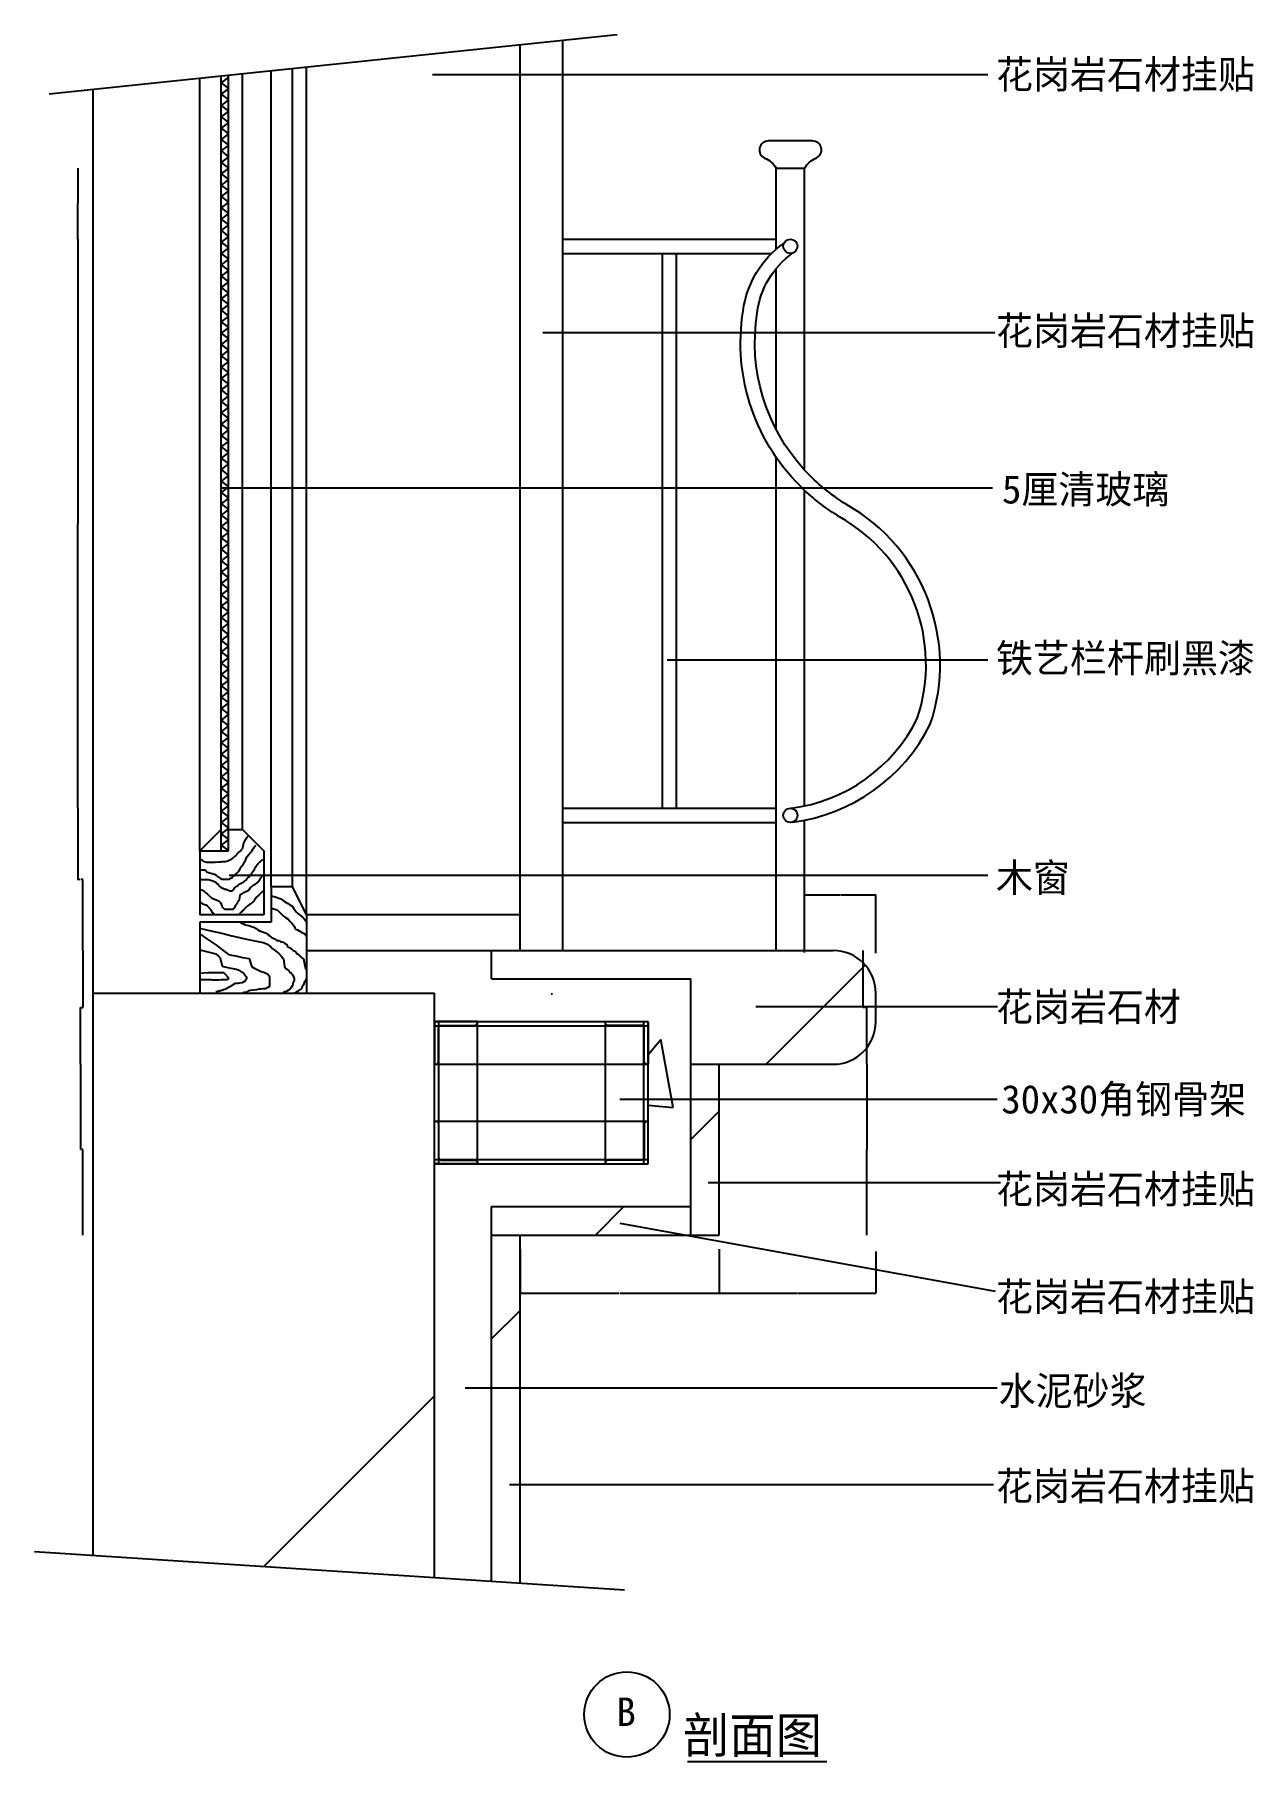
# Model space of a CAD drawing. Header units: metres. Extents: x 190 to 8964, y 310 to 11620.
# Drawn here: x 190 to 4472, y 310 to 6380 of the extents above; entities that cross this region are included whole.
import ezdxf

# ---------------------------------------------------------------- set-up
doc = ezdxf.new("R2010")
doc.units = ezdxf.units.M
for name, color, linetype in [('2', 2, 'Continuous'), ('3', 3, 'Continuous'), ('4', 4, 'Continuous'), ('7', 7, 'Continuous'), ('BH', 3, 'Continuous'), ('DIM', 3, 'Continuous'), ('TEXT', 3, 'Continuous')]:
    doc.layers.add(name, color=color, linetype=linetype)
doc.dimstyles.get("Standard").update_dxf_attribs({"dimtxt": 2.5, "dimasz": 2.5, "dimexe": 1.25, "dimexo": 0.625, "dimtad": 1, "dimcen": 2.5, "dimazin": 3, "dimtfac": 1, "dimtmove": 0, "dimatfit": 3})

# ---------------------------------------------------------------- blocks, each defined once
blk = doc.blocks.new('BH2')
at = {"layer": 'BH'}
blk.add_lwpolyline([(0, 32), (5, 28), (0, 24), (5, 20), (0, 16), (5, 12), (0, 8), (5, 4), (0, 0)], dxfattribs=at)
blk = doc.blocks.new('ST-L30')
at = {"layer": '4'}
blk.add_lwpolyline([(0, 1, 0.41), (1, 0), (30, 0), (30, 0.67, 0.41), (28, 2.67), (4.67, 2.67, -0.41), (2.67, 4.67), (2.67, 28, 0.41), (0.67, 30), (0, 30)], format="xyb", close=True, dxfattribs=at)
blk = doc.blocks.new('*D1')
for p, q in [((341.07, 5910.35), (341.07, 5785.35)), ((340.82, 5785.35), (340.57, 5785.35)), ((341.07, 5660.35), (341.07, 5785.35)), ((341.07, 5785.35), (341.07, 5785.35)), ((341.32, 5785.35), (341.57, 5785.35))]:
    blk.add_line(p, q)
at = {"layer": 'Defpoints'}
for p in [(341.07, 5910.35), (341.07, 5785.35), (341.07, 5660.35)]:
    blk.add_point(p, dxfattribs=at)
at = {"layer": 'DIM', "insert": (341.07, 5786.475), "char_height": 1, "attachment_point": 5}
blk.add_mtext('50', dxfattribs=at)
blk = doc.blocks.new('*D2')
for p, q in [((359.5, 3160.35), (359.5, 2960.35)), ((350.77, 2760.35), (350.77, 2960.35)), ((351.02, 2960.35), (354.135, 2960.35)), ((356.135, 2960.35), (359.25, 2960.35))]:
    blk.add_line(p, q)
at = {"layer": 'Defpoints'}
for p in [(359.5, 3160.35), (350.77, 2960.35), (350.77, 2760.35)]:
    blk.add_point(p, dxfattribs=at)
at = {"layer": 'DIM', "insert": (355.135, 2960.35), "char_height": 1, "attachment_point": 5}
blk.add_mtext('80', dxfattribs=at)
blk = doc.blocks.new('*D3')
for p, q in [((350.77, 2760.35), (350.77, 2460.35)), ((353.635, 2460.35), (350.52, 2460.35)), ((359.75, 2460.35), (356.635, 2460.35)), ((359.5, 2160.35), (359.5, 2460.35))]:
    blk.add_line(p, q)
at = {"layer": 'Defpoints'}
for p in [(350.77, 2760.35), (359.5, 2460.35), (359.5, 2160.35)]:
    blk.add_point(p, dxfattribs=at)
at = {"layer": 'DIM', "insert": (355.135, 2460.35), "char_height": 1, "attachment_point": 5}
blk.add_mtext('120', dxfattribs=at)
blk = doc.blocks.new('*D4')
for p, q in [((341.07, 5660.35), (341.07, 4660.35)), ((340.82, 4660.35), (340.57, 4660.35)), ((341.07, 3660.35), (341.07, 4660.35)), ((341.07, 4660.35), (341.07, 4660.35)), ((341.32, 4660.35), (341.57, 4660.35))]:
    blk.add_line(p, q)
at = {"layer": 'Defpoints'}
for p in [(341.07, 5660.35), (341.07, 4660.35), (341.07, 3660.35)]:
    blk.add_point(p, dxfattribs=at)
at = {"layer": 'DIM', "insert": (341.07, 4661.475), "char_height": 1, "attachment_point": 5}
blk.add_mtext('400', dxfattribs=at)
blk = doc.blocks.new('*D5')
for p, q in [((341.07, 3660.35), (341.07, 3410.35)), ((348.785, 3410.35), (340.82, 3410.35)), ((359.75, 3410.35), (351.785, 3410.35)), ((359.5, 3160.35), (359.5, 3410.35))]:
    blk.add_line(p, q)
at = {"layer": 'Defpoints'}
for p in [(341.07, 3660.35), (359.5, 3410.35), (359.5, 3160.35)]:
    blk.add_point(p, dxfattribs=at)
at = {"layer": 'DIM', "insert": (350.285, 3410.35), "char_height": 1, "attachment_point": 5}
blk.add_mtext('100', dxfattribs=at)
blk = doc.blocks.new('*D6')
for p, q in [((3099.82, 3160.35), (3099.82, 2960.35)), ((3106.185, 2960.35), (3099.57, 2960.35)), ((3114.8, 2960.35), (3108.185, 2960.35)), ((3114.55, 2760.35), (3114.55, 2960.35))]:
    blk.add_line(p, q)
at = {"layer": 'Defpoints'}
for p in [(3099.82, 3160.35), (3114.55, 2960.35), (3114.55, 2760.35)]:
    blk.add_point(p, dxfattribs=at)
at = {"layer": 'DIM', "insert": (3107.185, 2960.35), "char_height": 1, "attachment_point": 5}
blk.add_mtext('80', dxfattribs=at)
blk = doc.blocks.new('*D7')
for p, q in [((2595.45, 2111.12), (2595.45, 1955.43)), ((3145.45, 2102.34), (3145.45, 1955.43)), ((2595.7, 1955.43), (2868.95, 1955.43)), ((2871.95, 1955.43), (3145.2, 1955.43))]:
    blk.add_line(p, q)
at = {"layer": 'Defpoints'}
for p in [(2595.45, 2111.12), (3145.45, 2102.34), (2595.45, 1955.43)]:
    blk.add_point(p, dxfattribs=at)
at = {"layer": 'DIM', "insert": (2870.45, 1955.43), "char_height": 1, "attachment_point": 5}
blk.add_mtext('110', dxfattribs=at)
blk = doc.blocks.new('*D8')
for p, q in [((1895.45, 2111.12), (1895.45, 1955.43)), ((2595.45, 2111.12), (2595.45, 1955.43)), ((1895.7, 1955.43), (2243.95, 1955.43)), ((2246.95, 1955.43), (2595.2, 1955.43))]:
    blk.add_line(p, q)
at = {"layer": 'Defpoints'}
for p in [(1895.45, 2111.12), (2595.45, 2111.12), (1895.45, 1955.43)]:
    blk.add_point(p, dxfattribs=at)
at = {"layer": 'DIM', "insert": (2245.45, 1955.43), "char_height": 1, "attachment_point": 5}
blk.add_mtext('140', dxfattribs=at)
blk = doc.blocks.new('*D9')
for p, q in [((3114.55, 2760.35), (3114.55, 2460.35)), ((3114.3, 2460.35), (3114.05, 2460.35)), ((3114.55, 2160.35), (3114.55, 2460.35)), ((3114.55, 2460.35), (3114.55, 2460.35)), ((3114.8, 2460.35), (3115.05, 2460.35))]:
    blk.add_line(p, q)
at = {"layer": 'Defpoints'}
for p in [(3114.55, 2760.35), (3114.55, 2460.35), (3114.55, 2160.35)]:
    blk.add_point(p, dxfattribs=at)
at = {"layer": 'DIM', "insert": (3114.55, 2461.475), "char_height": 1, "attachment_point": 5}
blk.add_mtext('120', dxfattribs=at)
blk = doc.blocks.new('*D10')
for p, q in [((2895.45, 3153.64), (2895.45, 3356.43)), ((2895.7, 3356.43), (3019.45, 3356.43)), ((3021.45, 3356.43), (3145.2, 3356.43)), ((3145.45, 3151.32), (3145.45, 3356.43))]:
    blk.add_line(p, q)
at = {"layer": 'Defpoints'}
for p in [(2895.45, 3356.43), (2895.45, 3153.64), (3145.45, 3151.32)]:
    blk.add_point(p, dxfattribs=at)
at = {"layer": 'DIM', "insert": (3020.45, 3356.43), "char_height": 1, "attachment_point": 5}
blk.add_mtext('50', dxfattribs=at)

msp = doc.modelspace()

# ---------------------------------------------------------------- hatches: boundary and pattern name
at = {"layer": 'BH'}
h = msp.add_hatch(dxfattribs=at)
h.set_pattern_fill('ANSI31', scale=50)
h.paths.add_polyline_path([(2820.45, 5635.35, 1), (2870.45, 5635.35, 1)])
h = msp.add_hatch(dxfattribs=at)
h.set_pattern_fill('ANSI31', scale=50)
h.paths.add_polyline_path([(2820.45, 3635.35, 1), (2870.45, 3635.35, 1)])
h = msp.add_hatch(dxfattribs=at)
h.set_pattern_fill('ANSI33', scale=300)
h.paths.add_polyline_path([(1895.45, 2160.35), (1795.45, 2160.35), (1795.45, 943.92), (1895.45, 937.46)])
h.paths.add_polyline_path([(2495.45, 2160.35), (2495.45, 2260.35), (1795.45, 2260.35), (1795.45, 2160.35)])
h.paths.add_polyline_path([(2495.45, 2160.35), (2595.45, 2160.35), (2595.45, 2760.35), (2495.45, 2760.35)])
h.paths.add_polyline_path([(1895.45, 3160.35), (1795.45, 3160.35), (1795.45, 3060.35), (2495.45, 3060.35), (2495.45, 2760.35), (2995.45, 2760.35, 0.41), (3145.45, 2910.35), (3145.45, 3010.35, 0.41), (2995.45, 3160.35)])
h.paths.add_polyline_path([(1895.45, 3160.35), (1895.45, 3285.35), (1145.45, 3285.35), (1145.45, 3160.35)])
h = msp.add_hatch(dxfattribs=at)
h.set_pattern_fill('AR-CONC', scale=15)
h.paths.add_polyline_path([(1795.45, 2260.35), (2495.45, 2260.35), (2495.45, 3060.35), (1795.45, 3060.35), (1795.45, 3160.35), (1145.45, 3160.35), (1145.45, 3010.35), (1595.45, 3010.35), (1595.45, 2910.35), (2345.45, 2910.35), (2345.45, 2410.35), (1595.45, 2410.35), (1595.45, 956.85), (1795.45, 943.92)])
h = msp.add_hatch(dxfattribs=at)
h.set_pattern_fill('ANSI31', scale=1500)
h.paths.add_polyline_path([(1595.45, 3010.35), (395.45, 3010.35), (395.45, 1034.43), (1595.45, 956.85)])

# ---------------------------------------------------------------- linework, layer by layer
at = {"layer": '2'}
for p, q in [((395.45, 1034.43), (395.45, 3010.35)), ((395.45, 3010.35), (1595.45, 3010.35)), ((1595.45, 956.85), (1595.45, 3010.35))]:
    msp.add_line(p, q, dxfattribs=at)
at = {"layer": '3'}
for p, q in [((240.8, 6170.89), (2236.55, 6379.62)), ((1095.45, 3385.35), (1095.45, 6260.28)), ((920.45, 3585.35), (920.45, 6241.98)), ((189.53, 1047.75), (2262.03, 913.76))]:
    msp.add_line(p, q, dxfattribs=at)
at = {"layer": '4'}
for p, q in [((1895.45, 3285.35), (1895.45, 6343.95)), ((2045.45, 3160.35), (2045.45, 6359.64)), ((395.45, 3010.35), (395.45, 6187.07)), ((845.45, 3585.35), (770.45, 3510.35)), ((870.45, 3585.35), (920.45, 3585.35)), ((920.45, 3585.35), (995.45, 3510.35)), ((770.45, 3510.35), (870.45, 3510.35)), ((770.45, 3510.35), (770.45, 3285.35)), ((995.45, 3510.35), (995.45, 3285.35)), ((1020.45, 3385.35), (1020.45, 3260.35)), ((1020.45, 3385.35), (1095.45, 3385.35)), ((1145.45, 3285.35), (1095.45, 3385.35)), ((995.45, 3285.35), (770.45, 3285.35)), ((1895.45, 3285.35), (1145.45, 3285.35)), ((1145.45, 3285.35), (1145.45, 3010.35)), ((1895.45, 3160.35), (1895.45, 3285.35)), ((1020.45, 3260.35), (770.45, 3260.35)), ((770.45, 3260.35), (770.45, 3010.35)), ((1145.45, 3160.35), (1895.45, 3160.35)), ((1795.45, 3060.35), (1795.45, 3160.35)), ((1895.45, 3160.35), (2995.45, 3160.35)), ((1795.45, 3060.35), (2495.45, 3060.35)), ((2495.45, 2160.35), (2495.45, 3060.35)), ((3145.45, 2910.35), (3145.45, 3010.35)), ((1595.45, 2910.35), (2345.45, 2910.35)), ((2345.45, 2410.35), (2345.45, 2910.35)), ((2495.45, 2760.35), (2995.45, 2760.35)), ((2595.45, 2160.35), (2595.45, 2760.35)), ((1595.45, 2410.35), (2345.45, 2410.35)), ((1795.45, 2260.35), (2495.45, 2260.35)), ((1795.45, 943.92), (1795.45, 2260.35)), ((1795.45, 2160.35), (2595.45, 2160.35)), ((1895.45, 937.46), (1895.45, 2160.35))]:
    msp.add_line(p, q, dxfattribs=at)
for centre, start, end in [((2995.45, 3010.35), 360, 90), ((2995.45, 2910.35), 270, 360)]:
    msp.add_arc(centre, 150, start, end, dxfattribs=at)
at = {"layer": '7'}
for p, q in [((1020.45, 3385.35), (1020.45, 6252.44)), ((1145.45, 3285.35), (1145.45, 6265.51)), ((770.45, 3510.35), (770.45, 6226.29)), ((845.45, 3510.35), (845.45, 6234.13)), ((870.45, 3510.35), (870.45, 6236.75)), ((2795.45, 5625.24), (2795.45, 5910.35)), ((2895.45, 4848.89), (2895.45, 5910.35)), ((2045.45, 5660.35), (2795.45, 5660.35)), ((2045.45, 5610.35), (2779.12, 5610.35)), ((2395.45, 3660.35), (2395.45, 5610.35)), ((2445.45, 3660.35), (2445.45, 5610.35)), ((2795.45, 4992.46), (2795.45, 5557.68)), ((2795.45, 3160.35), (2795.45, 4894.98)), ((2895.45, 3668.48), (2895.45, 4777.59)), ((2045.45, 3660.35), (2795.45, 3660.35)), ((2045.45, 3610.35), (2795.45, 3610.35)), ((2895.45, 3160.35), (2895.45, 3618.14)), ((1595.45, 2895.35), (2345.45, 2895.35)), ((1610.45, 2410.35), (1610.45, 2910.35)), ((1745.45, 2410.35), (1745.45, 2910.35)), ((2195.45, 2410.35), (2195.45, 2910.35)), ((2330.45, 2410.35), (2330.45, 2910.35)), ((1595.45, 2760.35), (2345.45, 2760.35)), ((1595.45, 2560.35), (2345.45, 2560.35)), ((1595.45, 2425.35), (2345.45, 2425.35))]:
    msp.add_line(p, q, dxfattribs=at)
msp.add_lwpolyline([(2795.45, 5910.35), (2895.45, 5910.35, -0.18), (2936.43, 5945.52, 0.81), (2922.48, 6005.54), (2768.43, 6005.54, 0.81), (2754.48, 5945.52, -0.18)], format="xyb", close=True, dxfattribs=at)
for points in [[(2895.45, 4777.59, -0.25), (2679.39, 5408.84, -0.21), (2823.05, 5646.44, -0.2)], [(2895.45, 4848.89, -0.23), (2728.9, 5401.8, -0.21), (2854.42, 5612.01)], [(2851.76, 3611.15, 0.25), (3337, 3955.21, 0.36), (3042.72, 4727.9, -0.07), (2895.45, 4848.89)], [(2847.84, 3660.23, 0.25), (3291.07, 3975.49, 0.36), (3017.47, 4684.73, -0.05), (2895.45, 4777.59)]]:
    msp.add_lwpolyline(points, format="xyb", dxfattribs=at)
for centre in [(2845.45, 5635.35), (2845.45, 3635.35)]:
    msp.add_circle(centre, 25, dxfattribs=at)
at = {"layer": 'BH'}
for p, q in [((920.58, 3520.57), (918.77, 3516.94)), ((922.4, 3533.28), (920.58, 3520.57)), ((924.21, 3537.82), (922.4, 3533.28)), ((926.02, 3542.36), (924.21, 3537.82)), ((926.93, 3545.08), (926.02, 3542.36)), ((928.74, 3547.8), (926.93, 3545.08)), ((930.55, 3549.62), (928.74, 3547.8)), ((933.27, 3552.34), (930.55, 3549.62)), ((935.99, 3555.97), (933.27, 3552.34)), ((938.71, 3560.51), (935.99, 3555.97)), ((958.65, 3518.76), (960.46, 3520.57)), ((960.46, 3520.57), (962.28, 3524.21)), ((962.28, 3524.21), (965, 3526.93)), ((965, 3526.93), (967.71, 3529.65)), ((771.94, 3480.64), (770.45, 3482.14)), ((774.66, 3478.83), (771.94, 3480.64)), ((779.2, 3476.1), (774.66, 3478.83)), ((782.82, 3474.29), (779.2, 3476.1)), ((786.45, 3472.47), (782.82, 3474.29)), ((790.07, 3470.66), (786.45, 3472.47)), ((794.6, 3469.75), (790.07, 3470.66)), ((824.51, 3469.75), (794.6, 3469.75)), ((837.2, 3470.66), (824.51, 3469.75)), ((842.64, 3470.66), (837.2, 3470.66)), ((848.08, 3471.57), (842.64, 3470.66)), ((853.52, 3472.47), (848.08, 3471.57)), ((858.95, 3472.47), (853.52, 3472.47)), ((864.39, 3473.38), (858.95, 3472.47)), ((868.92, 3474.29), (864.39, 3473.38)), ((873.45, 3476.1), (868.92, 3474.29)), ((876.17, 3477.92), (873.45, 3476.1)), ((879.8, 3479.73), (876.17, 3477.92)), ((882.52, 3481.55), (879.8, 3479.73)), ((884.33, 3483.37), (882.52, 3481.55)), ((886.14, 3484.27), (884.33, 3483.37)), ((888.86, 3487), (886.14, 3484.27)), ((892.49, 3490.63), (888.86, 3487)), ((897.02, 3494.26), (892.49, 3490.63)), ((900.65, 3497.89), (897.02, 3494.26)), ((904.27, 3502.42), (900.65, 3497.89)), ((907.9, 3506.05), (904.27, 3502.42)), ((911.52, 3508.78), (907.9, 3506.05)), ((914.24, 3512.41), (911.52, 3508.78)), ((916.05, 3514.22), (914.24, 3512.41)), ((918.77, 3516.94), (916.05, 3514.22)), ((917.87, 3456.14), (919.68, 3459.77)), ((919.68, 3459.77), (922.4, 3463.4)), ((922.4, 3463.4), (925.12, 3467.03)), ((925.12, 3467.03), (926.93, 3472.47)), ((926.93, 3472.47), (930.55, 3477.01)), ((930.55, 3477.01), (935.99, 3489.72)), ((935.99, 3489.72), (948.68, 3504.24)), ((948.68, 3504.24), (951.4, 3507.87)), ((951.4, 3507.87), (954.12, 3511.5)), ((954.12, 3511.5), (955.93, 3515.13)), ((955.93, 3515.13), (957.74, 3516.94)), ((957.74, 3516.94), (958.65, 3518.76)), ((970.43, 3458.86), (972.25, 3461.58)), ((972.25, 3461.58), (974.96, 3466.12)), ((974.96, 3466.12), (978.59, 3469.75)), ((978.59, 3469.75), (981.31, 3472.47)), ((981.31, 3472.47), (984.03, 3473.38)), ((984.03, 3473.38), (989.47, 3478.83)), ((989.47, 3478.83), (994, 3480.64)), ((770.45, 3444.34), (771.94, 3444.34)), ((770.45, 3409.85), (798.23, 3409.85)), ((771.94, 3444.34), (786.45, 3443.43)), ((786.45, 3443.43), (791.88, 3441.62)), ((791.88, 3441.62), (796.42, 3436.17)), ((796.42, 3436.17), (809.1, 3431.63)), ((798.23, 3409.85), (812.73, 3406.22)), ((809.1, 3431.63), (821.79, 3428)), ((812.73, 3406.22), (825.42, 3401.69)), ((821.79, 3428), (827.23, 3425.28)), ((825.42, 3401.69), (829.95, 3396.24)), ((827.23, 3425.28), (830.86, 3421.65)), ((830.86, 3421.65), (835.39, 3418.02)), ((835.39, 3418.02), (839.01, 3415.3)), ((839.01, 3415.3), (842.64, 3413.48)), ((842.64, 3413.48), (846.26, 3411.67)), ((846.26, 3411.67), (848.98, 3410.76)), ((848.98, 3410.76), (873.45, 3410.76)), ((873.45, 3410.76), (876.17, 3411.67)), ((876.17, 3411.67), (878.89, 3414.39)), ((878.89, 3414.39), (882.52, 3416.21)), ((882.52, 3416.21), (885.24, 3418.93)), ((885.24, 3418.93), (888.86, 3421.65)), ((888.86, 3421.65), (890.68, 3425.28)), ((890.68, 3425.28), (893.39, 3426.19)), ((893.39, 3426.19), (896.11, 3428.91)), ((896.11, 3428.91), (898.83, 3430.73)), ((898.83, 3430.73), (901.55, 3433.45)), ((901.55, 3433.45), (903.36, 3436.17)), ((903.36, 3436.17), (905.18, 3437.08)), ((905.18, 3437.08), (906.99, 3439.8)), ((906.99, 3439.8), (908.8, 3441.62)), ((908.8, 3441.62), (912.43, 3447.06)), ((912.43, 3447.06), (916.05, 3454.32)), ((916.05, 3454.32), (917.87, 3456.14)), ((916.96, 3397.15), (919.68, 3399.87)), ((919.68, 3399.87), (923.3, 3400.78)), ((923.3, 3400.78), (926.93, 3403.5)), ((926.93, 3403.5), (930.55, 3406.22)), ((930.55, 3406.22), (933.27, 3408.95)), ((933.27, 3408.95), (935.99, 3411.67)), ((935.99, 3411.67), (938.71, 3415.3)), ((938.71, 3415.3), (943.24, 3418.93)), ((943.24, 3418.93), (946.87, 3423.47)), ((946.87, 3423.47), (949.59, 3426.19)), ((949.59, 3426.19), (952.31, 3429.82)), ((952.31, 3429.82), (953.21, 3431.63)), ((953.21, 3431.63), (955.03, 3434.36)), ((955.03, 3434.36), (957.74, 3438.89)), ((957.74, 3438.89), (960.46, 3442.53)), ((960.46, 3442.53), (963.18, 3447.06)), ((963.18, 3447.06), (964.09, 3450.69)), ((964.09, 3450.69), (965.9, 3453.42)), ((965.9, 3453.42), (968.62, 3457.05)), ((968.62, 3457.05), (970.43, 3458.86)), ((972.25, 3398.05), (974.96, 3400.78)), ((974.96, 3400.78), (976.78, 3403.5)), ((976.78, 3403.5), (978.59, 3405.32)), ((978.59, 3405.32), (979.5, 3407.13)), ((979.5, 3407.13), (981.31, 3408.04)), ((981.31, 3408.04), (982.22, 3410.76)), ((982.22, 3410.76), (983.12, 3414.39)), ((983.12, 3414.39), (985.84, 3418.02)), ((985.84, 3418.02), (990.37, 3422.56)), ((990.37, 3422.56), (993.09, 3423.47)), ((770.45, 3374.83), (779.2, 3372.64)), ((779.2, 3372.64), (797.32, 3358.12)), ((797.32, 3358.12), (811.82, 3345.42)), ((811.82, 3345.42), (824.51, 3339.97)), ((824.51, 3339.97), (837.2, 3334.53)), ((829.95, 3396.24), (834.48, 3391.7)), ((834.48, 3391.7), (838.11, 3388.07)), ((838.11, 3388.07), (841.73, 3384.44)), ((841.73, 3384.44), (845.36, 3382.63)), ((845.36, 3382.63), (848.08, 3379.9)), ((848.08, 3379.9), (851.7, 3379)), ((851.7, 3379), (854.42, 3377.18)), ((854.42, 3377.18), (858.05, 3376.27)), ((858.05, 3376.27), (862.58, 3375.37)), ((862.58, 3375.37), (868.02, 3373.55)), ((868.02, 3373.55), (873.45, 3371.74)), ((873.45, 3371.74), (877.08, 3369.92)), ((877.08, 3369.92), (883.42, 3369.92)), ((883.42, 3369.92), (887.05, 3373.55)), ((887.05, 3373.55), (889.77, 3377.18)), ((889.77, 3377.18), (892.49, 3380.81)), ((892.49, 3380.81), (894.3, 3382.63)), ((894.3, 3382.63), (897.02, 3384.44)), ((897.02, 3384.44), (900.65, 3386.26)), ((900.65, 3386.26), (903.36, 3388.07)), ((903.36, 3388.07), (905.18, 3389.89)), ((905.18, 3389.89), (908.8, 3391.7)), ((906.99, 3335.43), (909.71, 3339.06)), ((908.8, 3391.7), (913.33, 3395.33)), ((909.71, 3339.06), (912.43, 3353.58)), ((912.43, 3353.58), (914.24, 3358.12)), ((913.33, 3395.33), (916.96, 3397.15)), ((914.24, 3358.12), (916.05, 3359.03)), ((916.05, 3359.03), (918.77, 3359.94)), ((918.77, 3359.94), (921.49, 3361.75)), ((921.49, 3361.75), (923.3, 3364.48)), ((923.3, 3364.48), (927.84, 3365.38)), ((927.84, 3365.38), (932.37, 3368.11)), ((932.37, 3368.11), (935.99, 3369.01)), ((935.99, 3369.01), (939.62, 3371.74)), ((939.62, 3371.74), (942.34, 3374.46)), ((942.34, 3374.46), (945.06, 3376.27)), ((945.06, 3376.27), (948.68, 3381.72)), ((948.68, 3381.72), (951.4, 3383.53)), ((951.4, 3383.53), (957.74, 3389.89)), ((957.74, 3389.89), (959.56, 3390.79)), ((959.56, 3390.79), (963.18, 3392.61)), ((965, 3340.88), (961.37, 3336.34)), ((963.18, 3392.61), (966.81, 3394.42)), ((966.81, 3344.51), (965, 3340.88)), ((966.81, 3394.42), (970.43, 3397.15)), ((968.62, 3347.23), (966.81, 3344.51)), ((972.25, 3349.95), (968.62, 3347.23)), ((970.43, 3397.15), (972.25, 3398.05)), ((977.68, 3354.49), (972.25, 3349.95)), ((992.19, 3369.01), (977.68, 3354.49)), ((1020.45, 3352.83), (1034.69, 3348.76)), ((1034.69, 3348.76), (1055.47, 3341.33)), ((1055.47, 3341.33), (1064.37, 3335.39)), ((770.45, 3329.7), (773.76, 3329.08)), ((773.76, 3329.08), (779.2, 3324.54)), ((779.2, 3324.54), (791.88, 3320.91)), ((791.88, 3320.91), (796.42, 3317.28)), ((796.42, 3317.28), (800.04, 3313.65)), ((800.04, 3313.65), (804.57, 3309.11)), ((804.57, 3309.11), (806.39, 3306.39)), ((806.39, 3306.39), (809.1, 3303.67)), ((809.1, 3303.67), (811.82, 3298.22)), ((811.82, 3298.22), (813.64, 3295.5)), ((813.64, 3295.5), (814.54, 3294.59)), ((814.54, 3294.59), (817.26, 3291.87)), ((817.26, 3291.87), (819.98, 3289.15)), ((819.98, 3289.15), (823.61, 3287.33)), ((837.2, 3334.53), (841.73, 3329.99)), ((841.73, 3329.99), (844.45, 3326.36)), ((844.45, 3326.36), (845.36, 3322.73)), ((845.36, 3322.73), (847.17, 3319.1)), ((847.17, 3319.1), (848.08, 3315.47)), ((848.08, 3315.47), (850.8, 3311.84)), ((850.8, 3311.84), (853.52, 3309.11)), ((853.52, 3309.11), (856.23, 3307.3)), ((856.23, 3307.3), (859.86, 3305.48)), ((859.86, 3305.48), (887.05, 3305.48)), ((887.05, 3305.48), (888.86, 3306.39)), ((888.86, 3306.39), (891.58, 3309.11)), ((891.58, 3309.11), (897.02, 3320.01)), ((897.02, 3320.01), (899.74, 3323.64)), ((899.74, 3323.64), (901.55, 3327.27)), ((901.55, 3327.27), (903.36, 3329.08)), ((903.36, 3329.08), (904.27, 3332.71)), ((904.27, 3332.71), (906.99, 3335.43)), ((909.71, 3289.15), (906.99, 3286.43)), ((914.24, 3293.69), (909.71, 3289.15)), ((916.96, 3295.5), (914.24, 3293.69)), ((917.87, 3296.41), (916.96, 3295.5)), ((919.68, 3299.13), (917.87, 3296.41)), ((923.3, 3300.95), (919.68, 3299.13)), ((924.21, 3302.76), (923.3, 3300.95)), ((925.12, 3304.58), (924.21, 3302.76)), ((932.37, 3311.84), (925.12, 3304.58)), ((935.09, 3314.56), (932.37, 3311.84)), ((938.71, 3317.28), (935.09, 3314.56)), ((941.43, 3319.1), (938.71, 3317.28)), ((945.06, 3321.82), (941.43, 3319.1)), ((947.77, 3323.64), (945.06, 3321.82)), ((950.49, 3325.45), (947.77, 3323.64)), ((953.21, 3327.27), (950.49, 3325.45)), ((955.03, 3328.17), (953.21, 3327.27)), ((955.93, 3329.08), (955.03, 3328.17)), ((957.74, 3331.8), (955.93, 3329.08)), ((959.56, 3333.62), (957.74, 3331.8)), ((961.37, 3336.34), (959.56, 3333.62)), ((1020.45, 3309.47), (1042.11, 3302.69)), ((1042.11, 3302.69), (1062.89, 3281.89)), ((1062.89, 3281.89), (1071.8, 3275.94)), ((1064.37, 3335.39), (1073.28, 3329.44)), ((1073.28, 3329.44), (1080.7, 3324.98)), ((1080.7, 3324.98), (1086.64, 3320.53)), ((1086.64, 3320.53), (1091.09, 3319.04)), ((1091.09, 3319.04), (1095.54, 3314.58)), ((1095.54, 3314.58), (1099.99, 3308.64)), ((1099.99, 3308.64), (1108.9, 3296.75)), ((1108.9, 3296.75), (1114.83, 3290.8)), ((1114.83, 3290.8), (1119.29, 3286.34)), ((1119.29, 3286.34), (1125.22, 3281.89)), ((1125.22, 3281.89), (1132.64, 3275.94)), ((770.45, 3237.95), (773.49, 3237.3)), ((770.45, 3219.19), (791.3, 3204.01)), ((773.49, 3237.3), (809.11, 3229.87)), ((809.11, 3229.87), (847.69, 3220.96)), ((847.69, 3220.96), (883.31, 3212.04)), ((911.31, 3260.35), (915.96, 3256.62)), ((915.96, 3256.62), (923.38, 3253.65)), ((923.38, 3253.65), (929.32, 3250.68)), ((929.32, 3250.68), (935.26, 3249.19)), ((935.26, 3249.19), (942.68, 3247.71)), ((942.68, 3247.71), (951.58, 3244.73)), ((951.58, 3244.73), (960.49, 3241.76)), ((960.49, 3241.76), (967.91, 3237.3)), ((967.91, 3237.3), (973.84, 3232.84)), ((973.84, 3232.84), (979.78, 3229.87)), ((979.78, 3229.87), (984.23, 3228.39)), ((984.23, 3228.39), (990.17, 3225.41)), ((990.17, 3225.41), (997.59, 3223.93)), ((997.59, 3223.93), (1003.53, 3220.96)), ((1003.53, 3220.96), (1007.98, 3217.98)), ((1007.98, 3217.98), (1012.43, 3215.01)), ((1071.8, 3275.94), (1080.7, 3270)), ((1080.7, 3270), (1088.12, 3262.57)), ((1088.12, 3262.57), (1094.06, 3256.62)), ((1094.06, 3256.62), (1098.51, 3250.68)), ((1098.51, 3250.68), (1101.48, 3246.22)), ((1101.48, 3246.22), (1104.45, 3240.27)), ((1104.45, 3240.27), (1107.41, 3235.82)), ((1107.41, 3235.82), (1110.38, 3234.33)), ((1110.38, 3234.33), (1113.35, 3232.84)), ((1113.35, 3232.84), (1119.29, 3229.87)), ((1119.29, 3229.87), (1123.74, 3226.9)), ((1123.74, 3226.9), (1128.19, 3223.93)), ((1128.19, 3223.93), (1134.13, 3220.96)), ((1132.64, 3275.94), (1137.1, 3271.48)), ((1134.13, 3220.96), (1140.06, 3216.5)), ((1137.1, 3271.48), (1141.55, 3265.54)), ((1141.55, 3265.54), (1141.55, 3264.05)), ((1141.55, 3264.05), (1143.03, 3264.05)), ((1143.03, 3264.05), (1144.52, 3261.08)), ((1144.52, 3261.08), (1145.45, 3260.14)), ((770.45, 3163.16), (803.17, 3154.97)), ((791.3, 3204.01), (826.92, 3180.24)), ((826.92, 3180.24), (856.6, 3156.46)), ((856.6, 3156.46), (865.5, 3150.51)), ((883.31, 3212.04), (910.03, 3206.09)), ((910.03, 3206.09), (933.77, 3200.15)), ((933.77, 3200.15), (963.45, 3194.21)), ((963.45, 3194.21), (993.14, 3188.26)), ((993.14, 3188.26), (1002.04, 3185.29)), ((1002.04, 3185.29), (1010.95, 3180.83)), ((1010.95, 3180.83), (1015.4, 3176.37)), ((1012.43, 3215.01), (1015.4, 3212.04)), ((1015.4, 3212.04), (1021.34, 3207.58)), ((1015.4, 3176.37), (1019.85, 3173.4)), ((1019.85, 3173.4), (1024.3, 3167.46)), ((1021.34, 3207.58), (1033.21, 3201.64)), ((1024.3, 3167.46), (1031.72, 3163)), ((1031.72, 3163), (1046.57, 3151.11)), ((1033.21, 3201.64), (1039.14, 3197.18)), ((1039.14, 3197.18), (1042.11, 3195.69)), ((1042.11, 3195.69), (1046.57, 3195.69)), ((1046.57, 3195.69), (1051.02, 3194.21)), ((1051.02, 3194.21), (1055.47, 3191.23)), ((1055.47, 3191.23), (1058.44, 3191.23)), ((1058.44, 3191.23), (1062.89, 3189.75)), ((1062.89, 3189.75), (1068.83, 3185.29)), ((1068.83, 3185.29), (1074.76, 3182.32)), ((1074.76, 3182.32), (1077.73, 3177.86)), ((1077.73, 3177.86), (1077.73, 3176.37)), ((1077.73, 3176.37), (1079.22, 3173.4)), ((1079.22, 3173.4), (1080.7, 3171.91)), ((1080.7, 3171.91), (1085.15, 3170.43)), ((1085.15, 3170.43), (1089.6, 3167.46)), ((1089.6, 3167.46), (1092.57, 3165.97)), ((1092.57, 3165.97), (1097.03, 3161.51)), ((1097.03, 3161.51), (1101.48, 3158.54)), ((1101.48, 3158.54), (1107.41, 3154.08)), ((1140.06, 3216.5), (1144.52, 3212.04)), ((1144.52, 3212.04), (1145.45, 3211.1)), ((803.17, 3154.97), (826.92, 3149.03)), ((826.92, 3149.03), (835.82, 3140.11)), ((835.82, 3140.11), (841.76, 3134.17)), ((841.76, 3134.17), (849.18, 3104.71)), ((849.18, 3104.71), (858.08, 3103.22)), ((858.08, 3103.22), (878.86, 3098.76)), ((865.5, 3150.51), (871.44, 3146.06)), ((871.44, 3146.06), (875.89, 3144.57)), ((875.89, 3144.57), (896.67, 3141.6)), ((878.86, 3098.76), (899.64, 3094.31)), ((896.67, 3141.6), (920.42, 3135.65)), ((920.42, 3135.65), (944.16, 3132.68)), ((944.16, 3132.68), (953.07, 3103.22)), ((953.07, 3103.22), (957.52, 3100.25)), ((957.52, 3100.25), (963.45, 3097.28)), ((963.45, 3097.28), (969.39, 3094.31)), ((1046.57, 3151.11), (1051.02, 3146.65)), ((1051.02, 3146.65), (1053.99, 3143.68)), ((1053.99, 3143.68), (1056.95, 3139.22)), ((1056.95, 3139.22), (1059.92, 3134.76)), ((1059.92, 3134.76), (1064.37, 3131.79)), ((1064.37, 3131.79), (1067.34, 3102.33)), ((1067.34, 3102.33), (1073.28, 3096.39)), ((1073.28, 3096.39), (1082.18, 3090.44)), ((1107.41, 3154.08), (1108.9, 3152.59)), ((1108.9, 3152.59), (1110.38, 3149.62)), ((1110.38, 3149.62), (1113.35, 3148.14)), ((1113.35, 3148.14), (1116.32, 3146.65)), ((1116.32, 3146.65), (1119.29, 3143.68)), ((1119.29, 3143.68), (1122.26, 3142.19)), ((1122.26, 3142.19), (1122.26, 3140.71)), ((1122.26, 3140.71), (1125.22, 3137.73)), ((1125.22, 3137.73), (1128.19, 3134.76)), ((1128.19, 3134.76), (1134.13, 3131.79)), ((1134.13, 3131.79), (1140.06, 3100.84)), ((1140.06, 3100.84), (1144.52, 3094.9)), ((770.45, 3080.82), (772, 3080.93)), ((810.59, 3057.15), (770.45, 3057.15)), ((772, 3080.93), (798.72, 3082.42)), ((798.72, 3082.42), (852.15, 3082.42)), ((815.04, 3055.67), (810.59, 3057.15)), ((837.3, 3055.67), (815.04, 3055.67)), ((844.72, 3057.15), (837.3, 3055.67)), ((864.02, 3057.15), (844.72, 3057.15)), ((852.15, 3082.42), (856.6, 3079.45)), ((856.6, 3079.45), (861.05, 3076.47)), ((861.05, 3076.47), (864.02, 3072.01)), ((864.02, 3072.01), (864.02, 3070.53)), ((864.02, 3070.53), (865.5, 3070.53)), ((868.47, 3058.64), (864.02, 3057.15)), ((865.5, 3070.53), (866.99, 3067.56)), ((866.99, 3067.56), (868.47, 3066.07)), ((868.47, 3066.07), (869.95, 3064.58)), ((869.95, 3060.13), (868.47, 3058.64)), ((869.95, 3064.58), (869.95, 3060.13)), ((883.31, 3037.83), (877.38, 3033.38)), ((886.28, 3039.32), (883.31, 3037.83)), ((889.25, 3040.81), (886.28, 3039.32)), ((892.22, 3043.78), (889.25, 3040.81)), ((904.09, 3043.78), (892.22, 3043.78)), ((899.64, 3094.31), (907.06, 3091.33)), ((910.03, 3045.26), (904.09, 3043.78)), ((907.06, 3091.33), (914.48, 3086.88)), ((918.93, 3046.75), (910.03, 3045.26)), ((914.48, 3086.88), (917.45, 3085.39)), ((917.45, 3085.39), (920.42, 3082.42)), ((924.87, 3049.72), (918.93, 3046.75)), ((920.42, 3082.42), (924.87, 3079.45)), ((924.87, 3079.45), (927.84, 3074.99)), ((927.84, 3051.21), (924.87, 3049.72)), ((927.84, 3074.99), (932.29, 3070.53)), ((929.32, 3054.18), (927.84, 3051.21)), ((932.29, 3057.15), (929.32, 3054.18)), ((932.29, 3070.53), (933.77, 3067.56)), ((933.77, 3060.13), (932.29, 3057.15)), ((933.77, 3067.56), (933.77, 3060.13)), ((969.39, 3094.31), (976.81, 3091.33)), ((976.81, 3091.33), (985.72, 3086.88)), ((985.72, 3086.88), (994.62, 3083.9)), ((994.62, 3083.9), (1002.04, 3080.93)), ((1002.04, 3080.93), (1007.98, 3077.96)), ((1007.98, 3077.96), (1010.95, 3073.5)), ((1010.95, 3073.5), (1012.43, 3072.01)), ((1012.43, 3072.01), (1015.4, 3067.56)), ((1015.4, 3067.56), (1015.4, 3033.38)), ((1082.18, 3090.44), (1085.15, 3085.98)), ((1085.15, 3085.98), (1085.15, 3084.5)), ((1085.15, 3084.5), (1088.12, 3083.01)), ((1088.12, 3083.01), (1091.09, 3081.52)), ((1091.09, 3081.52), (1094.06, 3078.55)), ((1095.54, 3036.94), (1092.57, 3031)), ((1094.06, 3078.55), (1097.03, 3074.09)), ((1097.03, 3044.37), (1095.54, 3036.94)), ((1097.03, 3074.09), (1099.99, 3068.15)), ((1098.51, 3048.83), (1097.03, 3044.37)), ((1099.99, 3050.32), (1098.51, 3048.83)), ((1099.99, 3068.15), (1101.48, 3062.21)), ((1101.48, 3054.77), (1099.99, 3050.32)), ((1101.48, 3062.21), (1101.48, 3054.77)), ((1134.13, 3039.91), (1129.68, 3032.48)), ((1137.1, 3047.34), (1134.13, 3039.91)), ((1141.55, 3053.29), (1137.1, 3047.34)), ((1143.03, 3057.75), (1141.55, 3053.29)), ((1145.45, 3062.6), (1143.03, 3057.75)), ((1144.52, 3094.9), (1145.45, 3093.02)), ((831.37, 3015.54), (826.92, 3015.54)), ((835.82, 3017.03), (831.37, 3015.54)), ((840.27, 3017.03), (835.82, 3017.03)), ((844.72, 3020), (840.27, 3017.03)), ((849.18, 3020), (844.72, 3020)), ((853.63, 3021.49), (849.18, 3020)), ((858.08, 3022.97), (853.63, 3021.49)), ((862.53, 3025.94), (858.08, 3022.97)), ((868.47, 3028.92), (862.53, 3025.94)), ((872.92, 3031.89), (868.47, 3028.92)), ((877.38, 3033.38), (872.92, 3031.89)), ((926.35, 3012.57), (921.91, 3010.35)), ((933.77, 3014.06), (926.35, 3012.57)), ((941.19, 3018.51), (933.77, 3014.06)), ((948.61, 3020), (941.19, 3018.51)), ((969.39, 3021.49), (948.61, 3020)), ((978.3, 3024.46), (969.39, 3021.49)), ((984.23, 3024.46), (978.3, 3024.46)), ((991.65, 3025.94), (984.23, 3024.46)), ((1000.56, 3025.94), (991.65, 3025.94)), ((1009.46, 3030.4), (1000.56, 3025.94)), ((1015.4, 3033.38), (1009.46, 3030.4)), ((1064.37, 3013.16), (1060.62, 3010.35)), ((1068.83, 3014.65), (1064.37, 3013.16)), ((1073.28, 3016.14), (1068.83, 3014.65)), ((1076.25, 3017.62), (1073.28, 3016.14)), ((1082.18, 3020.59), (1076.25, 3017.62)), ((1088.12, 3025.05), (1082.18, 3020.59)), ((1092.57, 3031), (1088.12, 3025.05)), ((1107.41, 3011.68), (1103.42, 3010.35)), ((1110.38, 3014.65), (1107.41, 3011.68)), ((1113.35, 3016.14), (1110.38, 3014.65)), ((1119.29, 3020.59), (1113.35, 3016.14)), ((1125.22, 3023.57), (1119.29, 3020.59)), ((1129.68, 3032.48), (1125.22, 3023.57))]:
    msp.add_line(p, q, dxfattribs=at)
at = {"layer": 'TEXT'}
msp.add_line((2483.86, 310.01), (2973.65, 310.01), dxfattribs=at)
msp.add_circle((2270.89, 475.01), 150, dxfattribs=at)

# ---------------------------------------------------------------- block references
at = {"layer": '3', "xscale": -5, "yscale": 5, "zscale": 5}
for p in [(870.45, 6070.35), (870.45, 5910.35), (870.45, 5750.35), (870.45, 5590.35), (870.45, 5430.35), (870.45, 5270.35), (870.45, 5110.35), (870.45, 4950.35), (870.45, 4790.35), (870.45, 4630.35), (870.45, 4470.35), (870.45, 4310.35), (870.45, 4150.35), (870.45, 3990.35), (870.45, 3830.35), (870.45, 3670.35), (870.45, 3510.35)]:
    msp.add_blockref('BH2', p, dxfattribs=at)
at = {"layer": '3', "yscale": 5, "zscale": 5}
for p, xscale, rotation in [((1595.45, 2910.35), 5, 270), ((2345.45, 2910.35), -5, 90), ((1595.45, 2410.35), -5, 270), ((2345.45, 2410.35), 5, 90)]:
    msp.add_blockref('ST-L30', p, dxfattribs=dict(at, xscale=xscale, rotation=rotation))

# ---------------------------------------------------------------- texts
at = {"layer": 'TEXT'}
for s, height, p in [('花岗岩石材挂贴', 100, (3567.68, 6189.89)), ('花岗岩石材挂贴', 100, (3567.68, 5288.7)), ('5厘清玻璃', 100, (3588.84, 4731.34)), ('铁艺栏杆刷黑漆', 100, (3567.68, 4137.69)), ('木窗', 100, (3567.68, 3366.19)), ('花岗岩石材', 100, (3567.68, 2912.27)), ('30x30角钢骨架', 100, (3586.55, 2587.68)), ('花岗岩石材挂贴', 100, (3567.68, 2271.41)), ('花岗岩石材挂贴', 100, (3567.68, 1893.23)), ('水泥砂浆', 100, (3576.79, 1562.78)), ('花岗岩石材挂贴', 100, (3567.68, 1228.36)), ('B', 100, (2234.32, 434.79)), ('剖面图', 125, (2468.53, 339.89))]:
    msp.add_text(s, height=height, dxfattribs=at).set_placement(p)

# ---------------------------------------------------------------- dimensions: what is measured, and where the dimension line sits
at = {"layer": 'DIM'}
for base, p1, p2, text, picture, middle in [((341.07, 5785.35), (341.07, 5660.35), (341.07, 5910.35), '50', '*D1', (341.07, 5786.475)), ((341.07, 4660.35), (341.07, 3660.35), (341.07, 5660.35), '400', '*D4', (341.07, 4661.475)), ((359.5, 3410.35), (359.5, 3160.35), (341.07, 3660.35), '100', '*D5', (350.285, 3410.35)), ((2895.45, 3356.43), (2895.45, 3153.64), (3145.45, 3151.32), '50', '*D10', (3020.45, 3356.43)), ((350.77, 2960.35), (350.77, 2760.35), (359.5, 3160.35), '80', '*D2', (355.135, 2960.35)), ((3114.55, 2960.35), (3114.55, 2760.35), (3099.82, 3160.35), '80', '*D6', (3107.185, 2960.35)), ((359.5, 2460.35), (359.5, 2160.35), (350.77, 2760.35), '120', '*D3', (355.135, 2460.35)), ((3114.55, 2460.35), (3114.55, 2160.35), (3114.55, 2760.35), '120', '*D9', (3114.55, 2461.475)), ((1895.45, 1955.43), (1895.45, 2111.12), (2595.45, 2111.12), '140', '*D8', (2245.45, 1955.43)), ((2595.45, 1955.43), (2595.45, 2111.12), (3145.45, 2102.34), '110', '*D7', (2870.45, 1955.43))]:
    dim = msp.add_linear_dim(base=base, p1=p1, p2=p2, text=text, dimstyle='Standard', dxfattribs=at)
    dim.commit()
    dim.dimension.update_dxf_attribs({"geometry": picture, "text_midpoint": middle})

# ---------------------------------------------------------------- leaders
for points in [[(1588.42, 6239.74), (3538.96, 6239.74)], [(1975.16, 5332.51), (3564.18, 5332.51)], [(848.56, 4786.49), (3555.77, 4786.49)], [(2412.35, 4181.67), (3538.96, 4181.67)], [(873.78, 3425.64), (3538.96, 3425.64)], [(2723.43, 2963.63), (3572.59, 2963.63)], [(2246.26, 2637.22), (3571.45, 2637.22)], [(2556.66, 2344.98), (3583.39, 2344.98)], [(2246.26, 2201.84), (3565.48, 1963.27)], [(1703.05, 1623.31), (3571.45, 1623.31)], [(1858.25, 1283.35), (3559.51, 1283.35)]]:
    msp.add_leader(points, dimstyle='Standard', dxfattribs=at)

doc.saveas('drawing.dxf')
